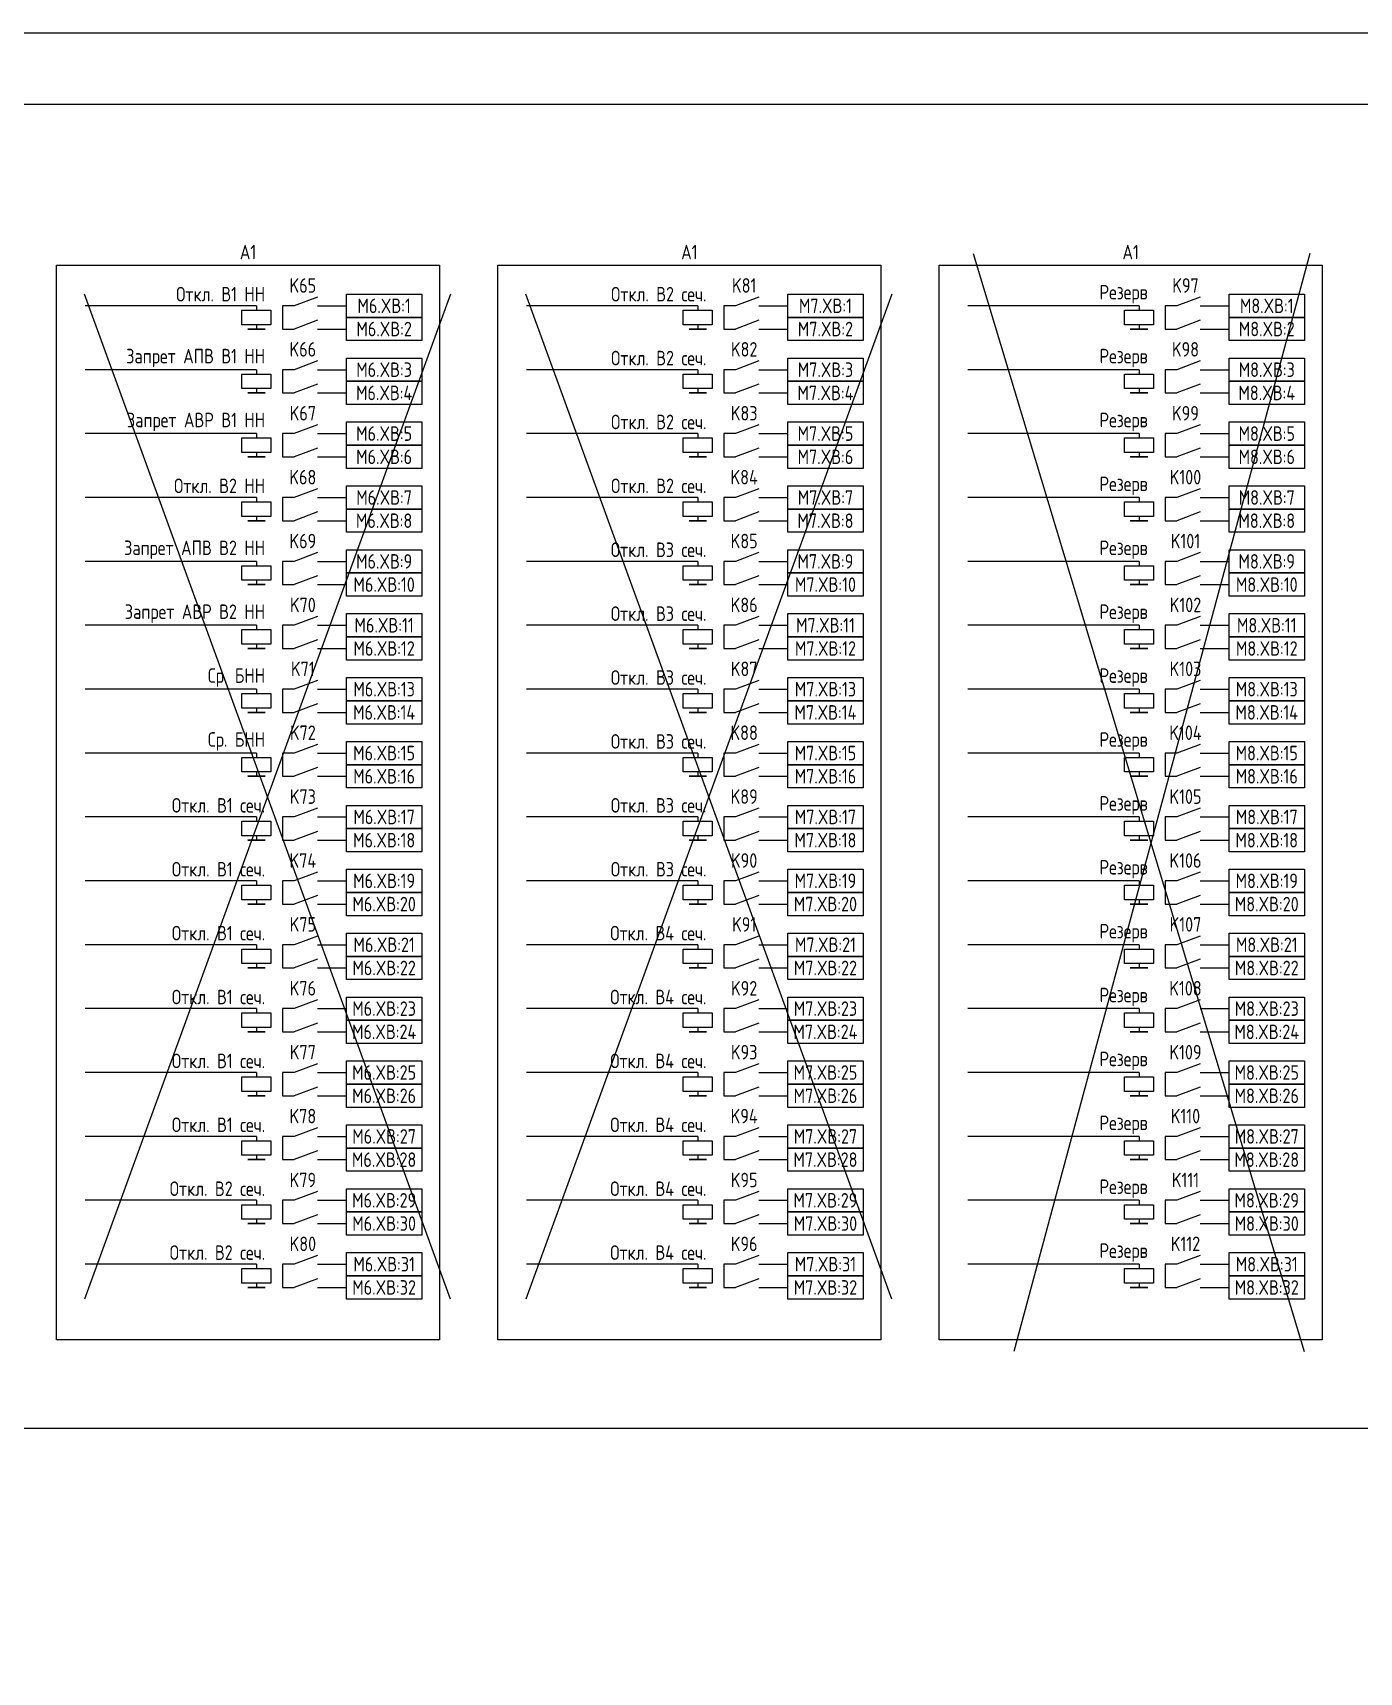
# Model space of a CAD drawing. Header units: millimetres. Extents: x -1036 to 3772, y -90 to 586.
# Drawn here: x -440.9 to -212.5, y 303.8 to 586 of the extents above; entities that cross this region are included whole.
import ezdxf

# ---------------------------------------------------------------- set-up
doc = ezdxf.new("R2010")
doc.units = ezdxf.units.MM
doc.styles.add('Gost_type_A', font='GOST_0.TTF')

msp = doc.modelspace()

# ---------------------------------------------------------------- linework, layer by layer
at = {"color": 114, "true_color": 0x139b48}
for p, q in [((-279, 548), (-222, 359)), ((-221, 548), (-272, 359))]:
    msp.add_line(p, q, dxfattribs=at)
at = {"color": 6}
for p, q in [((-369, 541), (-432, 368)), ((-369, 368), (-432, 541)), ((-293, 541), (-356, 368)), ((-293, 368), (-356, 541))]:
    msp.add_line(p, q, dxfattribs=at)
at = {"ltscale": 4.32}
for p, q in [((-391.92, 540.5), (-395.92, 539)), ((-315.92, 540.5), (-319.92, 539)), ((-239.92, 540.5), (-243.92, 539)), ((-391.92, 536.5), (-395.92, 535)), ((-315.92, 536.5), (-319.92, 535)), ((-239.92, 536.5), (-243.92, 535)), ((-391.92, 529.5), (-395.92, 528)), ((-315.92, 529.5), (-319.92, 528)), ((-239.92, 529.5), (-243.92, 528)), ((-391.92, 525.5), (-395.92, 524)), ((-315.92, 525.5), (-319.92, 524)), ((-239.92, 525.5), (-243.92, 524)), ((-391.92, 518.5), (-395.92, 517)), ((-315.92, 518.5), (-319.92, 517)), ((-239.92, 518.5), (-243.92, 517)), ((-391.92, 514.5), (-395.92, 513)), ((-315.92, 514.5), (-319.92, 513)), ((-239.92, 514.5), (-243.92, 513)), ((-391.92, 507.5), (-395.92, 506)), ((-315.92, 507.5), (-319.92, 506)), ((-239.92, 507.5), (-243.92, 506)), ((-391.92, 503.5), (-395.92, 502)), ((-315.92, 503.5), (-319.92, 502)), ((-239.92, 503.5), (-243.92, 502)), ((-391.92, 496.5), (-395.92, 495)), ((-315.92, 496.5), (-319.92, 495)), ((-239.92, 496.5), (-243.92, 495)), ((-391.92, 492.5), (-395.92, 491)), ((-315.92, 492.5), (-319.92, 491)), ((-239.92, 492.5), (-243.92, 491)), ((-391.92, 485.5), (-395.92, 484)), ((-315.92, 485.5), (-319.92, 484)), ((-239.92, 485.5), (-243.92, 484)), ((-391.92, 481.5), (-395.92, 480)), ((-315.92, 481.5), (-319.92, 480)), ((-239.92, 481.5), (-243.92, 480)), ((-391.92, 474.5), (-395.92, 473)), ((-315.92, 474.5), (-319.92, 473)), ((-239.92, 474.5), (-243.92, 473)), ((-391.92, 470.5), (-395.92, 469)), ((-315.92, 470.5), (-319.92, 469)), ((-239.92, 470.5), (-243.92, 469)), ((-391.92, 463.5), (-395.92, 462)), ((-315.92, 463.5), (-319.92, 462)), ((-239.92, 463.5), (-243.92, 462)), ((-391.92, 459.5), (-395.92, 458)), ((-315.92, 459.5), (-319.92, 458)), ((-239.92, 459.5), (-243.92, 458)), ((-391.92, 452.5), (-395.92, 451)), ((-315.92, 452.5), (-319.92, 451)), ((-239.92, 452.5), (-243.92, 451)), ((-391.92, 448.5), (-395.92, 447)), ((-315.92, 448.5), (-319.92, 447)), ((-239.92, 448.5), (-243.92, 447)), ((-391.92, 441.5), (-395.92, 440)), ((-315.92, 441.5), (-319.92, 440)), ((-239.92, 441.5), (-243.92, 440)), ((-391.92, 437.5), (-395.92, 436)), ((-315.92, 437.5), (-319.92, 436)), ((-239.92, 437.5), (-243.92, 436)), ((-391.92, 430.5), (-395.92, 429)), ((-315.92, 430.5), (-319.92, 429)), ((-239.92, 430.5), (-243.92, 429)), ((-391.92, 426.5), (-395.92, 425)), ((-315.92, 426.5), (-319.92, 425)), ((-239.92, 426.5), (-243.92, 425)), ((-391.92, 419.5), (-395.92, 418)), ((-315.92, 419.5), (-319.92, 418)), ((-239.92, 419.5), (-243.92, 418)), ((-391.92, 415.5), (-395.92, 414)), ((-315.92, 415.5), (-319.92, 414)), ((-239.92, 415.5), (-243.92, 414)), ((-391.92, 408.5), (-395.92, 407)), ((-315.92, 408.5), (-319.92, 407)), ((-239.92, 408.5), (-243.92, 407)), ((-391.92, 404.5), (-395.92, 403)), ((-315.92, 404.5), (-319.92, 403)), ((-239.92, 404.5), (-243.92, 403)), ((-391.92, 397.5), (-395.92, 396)), ((-315.92, 397.5), (-319.92, 396)), ((-239.92, 397.5), (-243.92, 396)), ((-391.92, 393.5), (-395.92, 392)), ((-315.92, 393.5), (-319.92, 392)), ((-239.92, 393.5), (-243.92, 392)), ((-391.92, 386.5), (-395.92, 385)), ((-315.92, 386.5), (-319.92, 385)), ((-239.92, 386.5), (-243.92, 385)), ((-391.92, 382.5), (-395.92, 381)), ((-315.92, 382.5), (-319.92, 381)), ((-239.92, 382.5), (-243.92, 381)), ((-391.92, 375.5), (-395.92, 374)), ((-315.92, 375.5), (-319.92, 374)), ((-239.92, 375.5), (-243.92, 374)), ((-391.92, 371.5), (-395.92, 370)), ((-315.92, 371.5), (-319.92, 370)), ((-239.92, 371.5), (-243.92, 370))]:
    msp.add_line(p, q, dxfattribs=at)
for p, q in [((-402.42, 539), (-431.92, 539)), ((-402.42, 539), (-402.42, 538.25)), ((-326.42, 539), (-355.92, 539)), ((-326.42, 539), (-326.42, 538.25)), ((-250.42, 539), (-279.92, 539)), ((-250.42, 539), (-250.42, 538.25)), ((-402.42, 535.75), (-402.42, 535)), ((-326.42, 535.75), (-326.42, 535)), ((-250.42, 535.75), (-250.42, 535)), ((-402.42, 528), (-431.92, 528)), ((-402.42, 528), (-402.42, 527.25)), ((-326.42, 528), (-355.92, 528)), ((-326.42, 528), (-326.42, 527.25)), ((-250.42, 528), (-279.92, 528)), ((-250.42, 528), (-250.42, 527.25)), ((-402.42, 524.75), (-402.42, 524)), ((-326.42, 524.75), (-326.42, 524)), ((-250.42, 524.75), (-250.42, 524)), ((-402.42, 517), (-431.92, 517)), ((-402.42, 517), (-402.42, 516.25)), ((-326.42, 517), (-355.92, 517)), ((-326.42, 517), (-326.42, 516.25)), ((-250.42, 517), (-279.92, 517)), ((-250.42, 517), (-250.42, 516.25)), ((-402.42, 513.75), (-402.42, 513)), ((-326.42, 513.75), (-326.42, 513)), ((-250.42, 513.75), (-250.42, 513)), ((-402.42, 506), (-431.92, 506)), ((-402.42, 506), (-402.42, 505.25)), ((-326.42, 506), (-355.92, 506)), ((-326.42, 506), (-326.42, 505.25)), ((-250.42, 506), (-279.92, 506)), ((-250.42, 506), (-250.42, 505.25)), ((-402.42, 502.75), (-402.42, 502)), ((-326.42, 502.75), (-326.42, 502)), ((-250.42, 502.75), (-250.42, 502)), ((-402.42, 495), (-431.92, 495)), ((-402.42, 495), (-402.42, 494.25)), ((-326.42, 495), (-355.92, 495)), ((-326.42, 495), (-326.42, 494.25)), ((-250.42, 495), (-279.92, 495)), ((-250.42, 495), (-250.42, 494.25)), ((-402.42, 491.75), (-402.42, 491)), ((-326.42, 491.75), (-326.42, 491)), ((-250.42, 491.75), (-250.42, 491)), ((-402.42, 484), (-431.92, 484)), ((-402.42, 484), (-402.42, 483.25)), ((-326.42, 484), (-355.92, 484)), ((-326.42, 484), (-326.42, 483.25)), ((-250.42, 484), (-279.92, 484)), ((-250.42, 484), (-250.42, 483.25)), ((-402.42, 480.75), (-402.42, 480)), ((-326.42, 480.75), (-326.42, 480)), ((-250.42, 480.75), (-250.42, 480)), ((-402.42, 473), (-431.92, 473)), ((-402.42, 473), (-402.42, 472.25)), ((-326.42, 473), (-355.92, 473)), ((-326.42, 473), (-326.42, 472.25)), ((-250.42, 473), (-279.92, 473)), ((-250.42, 473), (-250.42, 472.25)), ((-402.42, 469.75), (-402.42, 469)), ((-326.42, 469.75), (-326.42, 469)), ((-250.42, 469.75), (-250.42, 469)), ((-402.42, 462), (-431.92, 462)), ((-402.42, 462), (-402.42, 461.25)), ((-326.42, 462), (-355.92, 462)), ((-326.42, 462), (-326.42, 461.25)), ((-250.42, 462), (-279.92, 462)), ((-250.42, 462), (-250.42, 461.25)), ((-402.42, 458.75), (-402.42, 458)), ((-326.42, 458.75), (-326.42, 458)), ((-250.42, 458.75), (-250.42, 458)), ((-402.42, 451), (-431.92, 451)), ((-402.42, 451), (-402.42, 450.25)), ((-326.42, 451), (-355.92, 451)), ((-326.42, 451), (-326.42, 450.25)), ((-250.42, 451), (-279.92, 451)), ((-250.42, 451), (-250.42, 450.25)), ((-402.42, 447.75), (-402.42, 447)), ((-326.42, 447.75), (-326.42, 447)), ((-250.42, 447.75), (-250.42, 447)), ((-402.42, 440), (-431.92, 440)), ((-402.42, 440), (-402.42, 439.25)), ((-326.42, 440), (-355.92, 440)), ((-326.42, 440), (-326.42, 439.25)), ((-250.42, 440), (-279.92, 440)), ((-250.42, 440), (-250.42, 439.25)), ((-402.42, 436.75), (-402.42, 436)), ((-326.42, 436.75), (-326.42, 436)), ((-250.42, 436.75), (-250.42, 436)), ((-402.42, 429), (-431.92, 429)), ((-402.42, 429), (-402.42, 428.25)), ((-326.42, 429), (-355.92, 429)), ((-326.42, 429), (-326.42, 428.25)), ((-250.42, 429), (-279.92, 429)), ((-250.42, 429), (-250.42, 428.25)), ((-402.42, 425.75), (-402.42, 425)), ((-326.42, 425.75), (-326.42, 425)), ((-250.42, 425.75), (-250.42, 425)), ((-402.42, 418), (-431.92, 418)), ((-402.42, 418), (-402.42, 417.25)), ((-326.42, 418), (-355.92, 418)), ((-326.42, 418), (-326.42, 417.25)), ((-250.42, 418), (-279.92, 418)), ((-250.42, 418), (-250.42, 417.25)), ((-402.42, 414.75), (-402.42, 414)), ((-326.42, 414.75), (-326.42, 414)), ((-250.42, 414.75), (-250.42, 414)), ((-402.42, 407), (-431.92, 407)), ((-402.42, 407), (-402.42, 406.25)), ((-326.42, 407), (-355.92, 407)), ((-326.42, 407), (-326.42, 406.25)), ((-250.42, 407), (-279.92, 407)), ((-250.42, 407), (-250.42, 406.25)), ((-402.42, 403.75), (-402.42, 403)), ((-326.42, 403.75), (-326.42, 403)), ((-250.42, 403.75), (-250.42, 403)), ((-402.42, 396), (-431.92, 396)), ((-402.42, 396), (-402.42, 395.25)), ((-326.42, 396), (-355.92, 396)), ((-326.42, 396), (-326.42, 395.25)), ((-250.42, 396), (-279.92, 396)), ((-250.42, 396), (-250.42, 395.25)), ((-402.42, 392.75), (-402.42, 392)), ((-326.42, 392.75), (-326.42, 392)), ((-250.42, 392.75), (-250.42, 392)), ((-402.42, 385), (-431.92, 385)), ((-402.42, 385), (-402.42, 384.25)), ((-326.42, 385), (-355.92, 385)), ((-326.42, 385), (-326.42, 384.25)), ((-250.42, 385), (-279.92, 385)), ((-250.42, 385), (-250.42, 384.25)), ((-402.42, 381.75), (-402.42, 381)), ((-326.42, 381.75), (-326.42, 381)), ((-250.42, 381.75), (-250.42, 381)), ((-402.42, 374), (-431.92, 374)), ((-402.42, 374), (-402.42, 373.25)), ((-326.42, 374), (-355.92, 374)), ((-326.42, 374), (-326.42, 373.25)), ((-250.42, 374), (-279.92, 374)), ((-250.42, 374), (-250.42, 373.25)), ((-402.42, 370.75), (-402.42, 370)), ((-326.42, 370.75), (-326.42, 370)), ((-250.42, 370.75), (-250.42, 370))]:
    msp.add_line(p, q)
at = {"ltscale": 1.08}
for p, q in [((-395.92, 539), (-397.92, 539)), ((-397.92, 539), (-397.92, 535)), ((-391.92, 539), (-386.92, 539)), ((-319.92, 539), (-321.92, 539)), ((-321.92, 539), (-321.92, 535)), ((-315.92, 539), (-310.92, 539)), ((-243.92, 539), (-245.92, 539)), ((-245.92, 539), (-245.92, 535)), ((-239.92, 539), (-234.92, 539)), ((-397.92, 535), (-395.92, 535)), ((-391.92, 535), (-386.92, 535)), ((-321.92, 535), (-319.92, 535)), ((-315.92, 535), (-310.92, 535)), ((-245.92, 535), (-243.92, 535)), ((-239.92, 535), (-234.92, 535)), ((-395.92, 528), (-397.92, 528)), ((-397.92, 528), (-397.92, 524)), ((-391.92, 528), (-386.92, 528)), ((-319.92, 528), (-321.92, 528)), ((-321.92, 528), (-321.92, 524)), ((-315.92, 528), (-310.92, 528)), ((-243.92, 528), (-245.92, 528)), ((-245.92, 528), (-245.92, 524)), ((-239.92, 528), (-234.92, 528)), ((-397.92, 524), (-395.92, 524)), ((-391.92, 524), (-386.92, 524)), ((-321.92, 524), (-319.92, 524)), ((-315.92, 524), (-310.92, 524)), ((-245.92, 524), (-243.92, 524)), ((-239.92, 524), (-234.92, 524)), ((-395.92, 517), (-397.92, 517)), ((-397.92, 517), (-397.92, 513)), ((-391.92, 517), (-386.92, 517)), ((-319.92, 517), (-321.92, 517)), ((-321.92, 517), (-321.92, 513)), ((-315.92, 517), (-310.92, 517)), ((-243.92, 517), (-245.92, 517)), ((-245.92, 517), (-245.92, 513)), ((-239.92, 517), (-234.92, 517)), ((-397.92, 513), (-395.92, 513)), ((-391.92, 513), (-386.92, 513)), ((-321.92, 513), (-319.92, 513)), ((-315.92, 513), (-310.92, 513)), ((-245.92, 513), (-243.92, 513)), ((-239.92, 513), (-234.92, 513)), ((-395.92, 506), (-397.92, 506)), ((-397.92, 506), (-397.92, 502)), ((-391.92, 506), (-386.92, 506)), ((-319.92, 506), (-321.92, 506)), ((-321.92, 506), (-321.92, 502)), ((-315.92, 506), (-310.92, 506)), ((-243.92, 506), (-245.92, 506)), ((-245.92, 506), (-245.92, 502)), ((-239.92, 506), (-234.92, 506)), ((-397.92, 502), (-395.92, 502)), ((-391.92, 502), (-386.92, 502)), ((-321.92, 502), (-319.92, 502)), ((-315.92, 502), (-310.92, 502)), ((-245.92, 502), (-243.92, 502)), ((-239.92, 502), (-234.92, 502)), ((-395.92, 495), (-397.92, 495)), ((-397.92, 495), (-397.92, 491)), ((-391.92, 495), (-386.92, 495)), ((-319.92, 495), (-321.92, 495)), ((-321.92, 495), (-321.92, 491)), ((-315.92, 495), (-310.92, 495)), ((-243.92, 495), (-245.92, 495)), ((-245.92, 495), (-245.92, 491)), ((-239.92, 495), (-234.92, 495)), ((-397.92, 491), (-395.92, 491)), ((-391.92, 491), (-386.92, 491)), ((-321.92, 491), (-319.92, 491)), ((-315.92, 491), (-310.92, 491)), ((-245.92, 491), (-243.92, 491)), ((-239.92, 491), (-234.92, 491)), ((-395.92, 484), (-397.92, 484)), ((-397.92, 484), (-397.92, 480)), ((-391.92, 484), (-386.92, 484)), ((-319.92, 484), (-321.92, 484)), ((-321.92, 484), (-321.92, 480)), ((-315.92, 484), (-310.92, 484)), ((-243.92, 484), (-245.92, 484)), ((-245.92, 484), (-245.92, 480)), ((-239.92, 484), (-234.92, 484)), ((-397.92, 480), (-395.92, 480)), ((-391.92, 480), (-386.92, 480)), ((-321.92, 480), (-319.92, 480)), ((-315.92, 480), (-310.92, 480)), ((-245.92, 480), (-243.92, 480)), ((-239.92, 480), (-234.92, 480)), ((-395.92, 473), (-397.92, 473)), ((-397.92, 473), (-397.92, 469)), ((-391.92, 473), (-386.92, 473)), ((-319.92, 473), (-321.92, 473)), ((-321.92, 473), (-321.92, 469)), ((-315.92, 473), (-310.92, 473)), ((-243.92, 473), (-245.92, 473)), ((-245.92, 473), (-245.92, 469)), ((-239.92, 473), (-234.92, 473)), ((-397.92, 469), (-395.92, 469)), ((-391.92, 469), (-386.92, 469)), ((-321.92, 469), (-319.92, 469)), ((-315.92, 469), (-310.92, 469)), ((-245.92, 469), (-243.92, 469)), ((-239.92, 469), (-234.92, 469)), ((-395.92, 462), (-397.92, 462)), ((-397.92, 462), (-397.92, 458)), ((-391.92, 462), (-386.92, 462)), ((-319.92, 462), (-321.92, 462)), ((-321.92, 462), (-321.92, 458)), ((-315.92, 462), (-310.92, 462)), ((-243.92, 462), (-245.92, 462)), ((-245.92, 462), (-245.92, 458)), ((-239.92, 462), (-234.92, 462)), ((-397.92, 458), (-395.92, 458)), ((-391.92, 458), (-386.92, 458)), ((-321.92, 458), (-319.92, 458)), ((-315.92, 458), (-310.92, 458)), ((-245.92, 458), (-243.92, 458)), ((-239.92, 458), (-234.92, 458)), ((-395.92, 451), (-397.92, 451)), ((-397.92, 451), (-397.92, 447)), ((-391.92, 451), (-386.92, 451)), ((-319.92, 451), (-321.92, 451)), ((-321.92, 451), (-321.92, 447)), ((-315.92, 451), (-310.92, 451)), ((-243.92, 451), (-245.92, 451)), ((-245.92, 451), (-245.92, 447)), ((-239.92, 451), (-234.92, 451)), ((-397.92, 447), (-395.92, 447)), ((-391.92, 447), (-386.92, 447)), ((-321.92, 447), (-319.92, 447)), ((-315.92, 447), (-310.92, 447)), ((-245.92, 447), (-243.92, 447)), ((-239.92, 447), (-234.92, 447)), ((-395.92, 440), (-397.92, 440)), ((-397.92, 440), (-397.92, 436)), ((-391.92, 440), (-386.92, 440)), ((-319.92, 440), (-321.92, 440)), ((-321.92, 440), (-321.92, 436)), ((-315.92, 440), (-310.92, 440)), ((-243.92, 440), (-245.92, 440)), ((-245.92, 440), (-245.92, 436)), ((-239.92, 440), (-234.92, 440)), ((-397.92, 436), (-395.92, 436)), ((-391.92, 436), (-386.92, 436)), ((-321.92, 436), (-319.92, 436)), ((-315.92, 436), (-310.92, 436)), ((-245.92, 436), (-243.92, 436)), ((-239.92, 436), (-234.92, 436)), ((-395.92, 429), (-397.92, 429)), ((-397.92, 429), (-397.92, 425)), ((-391.92, 429), (-386.92, 429)), ((-319.92, 429), (-321.92, 429)), ((-321.92, 429), (-321.92, 425)), ((-315.92, 429), (-310.92, 429)), ((-243.92, 429), (-245.92, 429)), ((-245.92, 429), (-245.92, 425)), ((-239.92, 429), (-234.92, 429)), ((-397.92, 425), (-395.92, 425)), ((-391.92, 425), (-386.92, 425)), ((-321.92, 425), (-319.92, 425)), ((-315.92, 425), (-310.92, 425)), ((-245.92, 425), (-243.92, 425)), ((-239.92, 425), (-234.92, 425)), ((-395.92, 418), (-397.92, 418)), ((-397.92, 418), (-397.92, 414)), ((-391.92, 418), (-386.92, 418)), ((-319.92, 418), (-321.92, 418)), ((-321.92, 418), (-321.92, 414)), ((-315.92, 418), (-310.92, 418)), ((-243.92, 418), (-245.92, 418)), ((-245.92, 418), (-245.92, 414)), ((-239.92, 418), (-234.92, 418)), ((-397.92, 414), (-395.92, 414)), ((-391.92, 414), (-386.92, 414)), ((-321.92, 414), (-319.92, 414)), ((-315.92, 414), (-310.92, 414)), ((-245.92, 414), (-243.92, 414)), ((-239.92, 414), (-234.92, 414)), ((-395.92, 407), (-397.92, 407)), ((-397.92, 407), (-397.92, 403)), ((-391.92, 407), (-386.92, 407)), ((-319.92, 407), (-321.92, 407)), ((-321.92, 407), (-321.92, 403)), ((-315.92, 407), (-310.92, 407)), ((-243.92, 407), (-245.92, 407)), ((-245.92, 407), (-245.92, 403)), ((-239.92, 407), (-234.92, 407)), ((-397.92, 403), (-395.92, 403)), ((-391.92, 403), (-386.92, 403)), ((-321.92, 403), (-319.92, 403)), ((-315.92, 403), (-310.92, 403)), ((-245.92, 403), (-243.92, 403)), ((-239.92, 403), (-234.92, 403)), ((-395.92, 396), (-397.92, 396)), ((-397.92, 396), (-397.92, 392)), ((-391.92, 396), (-386.92, 396)), ((-319.92, 396), (-321.92, 396)), ((-321.92, 396), (-321.92, 392)), ((-315.92, 396), (-310.92, 396)), ((-243.92, 396), (-245.92, 396)), ((-245.92, 396), (-245.92, 392)), ((-239.92, 396), (-234.92, 396)), ((-397.92, 392), (-395.92, 392)), ((-391.92, 392), (-386.92, 392)), ((-321.92, 392), (-319.92, 392)), ((-315.92, 392), (-310.92, 392)), ((-245.92, 392), (-243.92, 392)), ((-239.92, 392), (-234.92, 392)), ((-395.92, 385), (-397.92, 385)), ((-397.92, 385), (-397.92, 381)), ((-391.92, 385), (-386.92, 385)), ((-319.92, 385), (-321.92, 385)), ((-321.92, 385), (-321.92, 381)), ((-315.92, 385), (-310.92, 385)), ((-243.92, 385), (-245.92, 385)), ((-245.92, 385), (-245.92, 381)), ((-239.92, 385), (-234.92, 385)), ((-397.92, 381), (-395.92, 381)), ((-391.92, 381), (-386.92, 381)), ((-321.92, 381), (-319.92, 381)), ((-315.92, 381), (-310.92, 381)), ((-245.92, 381), (-243.92, 381)), ((-239.92, 381), (-234.92, 381)), ((-395.92, 374), (-397.92, 374)), ((-397.92, 374), (-397.92, 370)), ((-391.92, 374), (-386.92, 374)), ((-319.92, 374), (-321.92, 374)), ((-321.92, 374), (-321.92, 370)), ((-315.92, 374), (-310.92, 374)), ((-243.92, 374), (-245.92, 374)), ((-245.92, 374), (-245.92, 370)), ((-239.92, 374), (-234.92, 374)), ((-397.92, 370), (-395.92, 370)), ((-391.92, 370), (-386.92, 370)), ((-321.92, 370), (-319.92, 370)), ((-315.92, 370), (-310.92, 370)), ((-245.92, 370), (-243.92, 370)), ((-239.92, 370), (-234.92, 370))]:
    msp.add_line(p, q, dxfattribs=at)
for points in [[(-1036, 586), (3772, 586), (3772, -90), (-1036, -90)], [(-841.22, 573.71), (289.84, 573.71), (289.84, 345.73), (-841.22, 345.73)], [(-436.86, 546), (-370.86, 546), (-370.86, 361), (-436.86, 361)], [(-360.86, 546), (-294.86, 546), (-294.86, 361), (-360.86, 361)], [(-284.86, 546), (-218.86, 546), (-218.86, 361), (-284.86, 361)], [(-386.92, 541), (-373.92, 541), (-373.92, 537), (-386.92, 537)], [(-310.92, 541), (-297.92, 541), (-297.92, 537), (-310.92, 537)], [(-234.92, 541), (-221.92, 541), (-221.92, 537), (-234.92, 537)], [(-399.92, 538.25), (-399.92, 535.75), (-404.92, 535.75), (-404.92, 538.25)], [(-386.92, 537), (-373.92, 537), (-373.92, 533), (-386.92, 533)], [(-323.92, 538.25), (-323.92, 535.75), (-328.92, 535.75), (-328.92, 538.25)], [(-310.92, 537), (-297.92, 537), (-297.92, 533), (-310.92, 533)], [(-247.92, 538.25), (-247.92, 535.75), (-252.92, 535.75), (-252.92, 538.25)], [(-234.92, 537), (-221.92, 537), (-221.92, 533), (-234.92, 533)], [(-400.92, 535), (-403.92, 535)], [(-324.92, 535), (-327.92, 535)], [(-248.92, 535), (-251.92, 535)], [(-386.92, 530), (-373.92, 530), (-373.92, 526), (-386.92, 526)], [(-310.92, 530), (-297.92, 530), (-297.92, 526), (-310.92, 526)], [(-234.92, 530), (-221.92, 530), (-221.92, 526), (-234.92, 526)], [(-399.92, 527.25), (-399.92, 524.75), (-404.92, 524.75), (-404.92, 527.25)], [(-386.92, 526), (-373.92, 526), (-373.92, 522), (-386.92, 522)], [(-323.92, 527.25), (-323.92, 524.75), (-328.92, 524.75), (-328.92, 527.25)], [(-310.92, 526), (-297.92, 526), (-297.92, 522), (-310.92, 522)], [(-247.92, 527.25), (-247.92, 524.75), (-252.92, 524.75), (-252.92, 527.25)], [(-234.92, 526), (-221.92, 526), (-221.92, 522), (-234.92, 522)], [(-400.92, 524), (-403.92, 524)], [(-324.92, 524), (-327.92, 524)], [(-248.92, 524), (-251.92, 524)], [(-386.92, 519), (-373.92, 519), (-373.92, 515), (-386.92, 515)], [(-310.92, 519), (-297.92, 519), (-297.92, 515), (-310.92, 515)], [(-234.92, 519), (-221.92, 519), (-221.92, 515), (-234.92, 515)], [(-399.92, 516.25), (-399.92, 513.75), (-404.92, 513.75), (-404.92, 516.25)], [(-386.92, 515), (-373.92, 515), (-373.92, 511), (-386.92, 511)], [(-323.92, 516.25), (-323.92, 513.75), (-328.92, 513.75), (-328.92, 516.25)], [(-310.92, 515), (-297.92, 515), (-297.92, 511), (-310.92, 511)], [(-247.92, 516.25), (-247.92, 513.75), (-252.92, 513.75), (-252.92, 516.25)], [(-234.92, 515), (-221.92, 515), (-221.92, 511), (-234.92, 511)], [(-400.92, 513), (-403.92, 513)], [(-324.92, 513), (-327.92, 513)], [(-248.92, 513), (-251.92, 513)], [(-399.92, 505.25), (-399.92, 502.75), (-404.92, 502.75), (-404.92, 505.25)], [(-386.92, 508), (-373.92, 508), (-373.92, 504), (-386.92, 504)], [(-323.92, 505.25), (-323.92, 502.75), (-328.92, 502.75), (-328.92, 505.25)], [(-310.92, 508), (-297.92, 508), (-297.92, 504), (-310.92, 504)], [(-247.92, 505.25), (-247.92, 502.75), (-252.92, 502.75), (-252.92, 505.25)], [(-234.92, 508), (-221.92, 508), (-221.92, 504), (-234.92, 504)], [(-386.92, 504), (-373.92, 504), (-373.92, 500), (-386.92, 500)], [(-310.92, 504), (-297.92, 504), (-297.92, 500), (-310.92, 500)], [(-234.92, 504), (-221.92, 504), (-221.92, 500), (-234.92, 500)], [(-400.92, 502), (-403.92, 502)], [(-324.92, 502), (-327.92, 502)], [(-248.92, 502), (-251.92, 502)], [(-386.92, 497), (-373.92, 497), (-373.92, 493), (-386.92, 493)], [(-310.92, 497), (-297.92, 497), (-297.92, 493), (-310.92, 493)], [(-234.92, 497), (-221.92, 497), (-221.92, 493), (-234.92, 493)], [(-399.92, 494.25), (-399.92, 491.75), (-404.92, 491.75), (-404.92, 494.25)], [(-323.92, 494.25), (-323.92, 491.75), (-328.92, 491.75), (-328.92, 494.25)], [(-247.92, 494.25), (-247.92, 491.75), (-252.92, 491.75), (-252.92, 494.25)], [(-386.92, 493), (-373.92, 493), (-373.92, 489), (-386.92, 489)], [(-310.92, 493), (-297.92, 493), (-297.92, 489), (-310.92, 489)], [(-234.92, 493), (-221.92, 493), (-221.92, 489), (-234.92, 489)], [(-400.92, 491), (-403.92, 491)], [(-324.92, 491), (-327.92, 491)], [(-248.92, 491), (-251.92, 491)], [(-386.92, 486), (-373.92, 486), (-373.92, 482), (-386.92, 482)], [(-310.92, 486), (-297.92, 486), (-297.92, 482), (-310.92, 482)], [(-234.92, 486), (-221.92, 486), (-221.92, 482), (-234.92, 482)], [(-399.92, 483.25), (-399.92, 480.75), (-404.92, 480.75), (-404.92, 483.25)], [(-323.92, 483.25), (-323.92, 480.75), (-328.92, 480.75), (-328.92, 483.25)], [(-247.92, 483.25), (-247.92, 480.75), (-252.92, 480.75), (-252.92, 483.25)], [(-400.92, 480), (-403.92, 480)], [(-386.92, 482), (-373.92, 482), (-373.92, 478), (-386.92, 478)], [(-324.92, 480), (-327.92, 480)], [(-310.92, 482), (-297.92, 482), (-297.92, 478), (-310.92, 478)], [(-248.92, 480), (-251.92, 480)], [(-234.92, 482), (-221.92, 482), (-221.92, 478), (-234.92, 478)], [(-386.92, 475), (-373.92, 475), (-373.92, 471), (-386.92, 471)], [(-310.92, 475), (-297.92, 475), (-297.92, 471), (-310.92, 471)], [(-234.92, 475), (-221.92, 475), (-221.92, 471), (-234.92, 471)], [(-399.92, 472.25), (-399.92, 469.75), (-404.92, 469.75), (-404.92, 472.25)], [(-323.92, 472.25), (-323.92, 469.75), (-328.92, 469.75), (-328.92, 472.25)], [(-247.92, 472.25), (-247.92, 469.75), (-252.92, 469.75), (-252.92, 472.25)], [(-400.92, 469), (-403.92, 469)], [(-386.92, 471), (-373.92, 471), (-373.92, 467), (-386.92, 467)], [(-324.92, 469), (-327.92, 469)], [(-310.92, 471), (-297.92, 471), (-297.92, 467), (-310.92, 467)], [(-248.92, 469), (-251.92, 469)], [(-234.92, 471), (-221.92, 471), (-221.92, 467), (-234.92, 467)], [(-386.92, 464), (-373.92, 464), (-373.92, 460), (-386.92, 460)], [(-310.92, 464), (-297.92, 464), (-297.92, 460), (-310.92, 460)], [(-234.92, 464), (-221.92, 464), (-221.92, 460), (-234.92, 460)], [(-399.92, 461.25), (-399.92, 458.75), (-404.92, 458.75), (-404.92, 461.25)], [(-323.92, 461.25), (-323.92, 458.75), (-328.92, 458.75), (-328.92, 461.25)], [(-247.92, 461.25), (-247.92, 458.75), (-252.92, 458.75), (-252.92, 461.25)], [(-400.92, 458), (-403.92, 458)], [(-386.92, 460), (-373.92, 460), (-373.92, 456), (-386.92, 456)], [(-324.92, 458), (-327.92, 458)], [(-310.92, 460), (-297.92, 460), (-297.92, 456), (-310.92, 456)], [(-248.92, 458), (-251.92, 458)], [(-234.92, 460), (-221.92, 460), (-221.92, 456), (-234.92, 456)], [(-386.92, 453), (-373.92, 453), (-373.92, 449), (-386.92, 449)], [(-310.92, 453), (-297.92, 453), (-297.92, 449), (-310.92, 449)], [(-234.92, 453), (-221.92, 453), (-221.92, 449), (-234.92, 449)], [(-399.92, 450.25), (-399.92, 447.75), (-404.92, 447.75), (-404.92, 450.25)], [(-386.92, 449), (-373.92, 449), (-373.92, 445), (-386.92, 445)], [(-323.92, 450.25), (-323.92, 447.75), (-328.92, 447.75), (-328.92, 450.25)], [(-310.92, 449), (-297.92, 449), (-297.92, 445), (-310.92, 445)], [(-247.92, 450.25), (-247.92, 447.75), (-252.92, 447.75), (-252.92, 450.25)], [(-234.92, 449), (-221.92, 449), (-221.92, 445), (-234.92, 445)], [(-400.92, 447), (-403.92, 447)], [(-324.92, 447), (-327.92, 447)], [(-248.92, 447), (-251.92, 447)], [(-386.92, 442), (-373.92, 442), (-373.92, 438), (-386.92, 438)], [(-310.92, 442), (-297.92, 442), (-297.92, 438), (-310.92, 438)], [(-234.92, 442), (-221.92, 442), (-221.92, 438), (-234.92, 438)], [(-399.92, 439.25), (-399.92, 436.75), (-404.92, 436.75), (-404.92, 439.25)], [(-386.92, 438), (-373.92, 438), (-373.92, 434), (-386.92, 434)], [(-323.92, 439.25), (-323.92, 436.75), (-328.92, 436.75), (-328.92, 439.25)], [(-310.92, 438), (-297.92, 438), (-297.92, 434), (-310.92, 434)], [(-247.92, 439.25), (-247.92, 436.75), (-252.92, 436.75), (-252.92, 439.25)], [(-234.92, 438), (-221.92, 438), (-221.92, 434), (-234.92, 434)], [(-400.92, 436), (-403.92, 436)], [(-324.92, 436), (-327.92, 436)], [(-248.92, 436), (-251.92, 436)], [(-386.92, 431), (-373.92, 431), (-373.92, 427), (-386.92, 427)], [(-310.92, 431), (-297.92, 431), (-297.92, 427), (-310.92, 427)], [(-234.92, 431), (-221.92, 431), (-221.92, 427), (-234.92, 427)], [(-399.92, 428.25), (-399.92, 425.75), (-404.92, 425.75), (-404.92, 428.25)], [(-386.92, 427), (-373.92, 427), (-373.92, 423), (-386.92, 423)], [(-323.92, 428.25), (-323.92, 425.75), (-328.92, 425.75), (-328.92, 428.25)], [(-310.92, 427), (-297.92, 427), (-297.92, 423), (-310.92, 423)], [(-247.92, 428.25), (-247.92, 425.75), (-252.92, 425.75), (-252.92, 428.25)], [(-234.92, 427), (-221.92, 427), (-221.92, 423), (-234.92, 423)], [(-400.92, 425), (-403.92, 425)], [(-324.92, 425), (-327.92, 425)], [(-248.92, 425), (-251.92, 425)], [(-386.92, 420), (-373.92, 420), (-373.92, 416), (-386.92, 416)], [(-310.92, 420), (-297.92, 420), (-297.92, 416), (-310.92, 416)], [(-234.92, 420), (-221.92, 420), (-221.92, 416), (-234.92, 416)], [(-399.92, 417.25), (-399.92, 414.75), (-404.92, 414.75), (-404.92, 417.25)], [(-386.92, 416), (-373.92, 416), (-373.92, 412), (-386.92, 412)], [(-323.92, 417.25), (-323.92, 414.75), (-328.92, 414.75), (-328.92, 417.25)], [(-310.92, 416), (-297.92, 416), (-297.92, 412), (-310.92, 412)], [(-247.92, 417.25), (-247.92, 414.75), (-252.92, 414.75), (-252.92, 417.25)], [(-234.92, 416), (-221.92, 416), (-221.92, 412), (-234.92, 412)], [(-400.92, 414), (-403.92, 414)], [(-324.92, 414), (-327.92, 414)], [(-248.92, 414), (-251.92, 414)], [(-386.92, 409), (-373.92, 409), (-373.92, 405), (-386.92, 405)], [(-310.92, 409), (-297.92, 409), (-297.92, 405), (-310.92, 405)], [(-234.92, 409), (-221.92, 409), (-221.92, 405), (-234.92, 405)], [(-399.92, 406.25), (-399.92, 403.75), (-404.92, 403.75), (-404.92, 406.25)], [(-386.92, 405), (-373.92, 405), (-373.92, 401), (-386.92, 401)], [(-323.92, 406.25), (-323.92, 403.75), (-328.92, 403.75), (-328.92, 406.25)], [(-310.92, 405), (-297.92, 405), (-297.92, 401), (-310.92, 401)], [(-247.92, 406.25), (-247.92, 403.75), (-252.92, 403.75), (-252.92, 406.25)], [(-234.92, 405), (-221.92, 405), (-221.92, 401), (-234.92, 401)], [(-400.92, 403), (-403.92, 403)], [(-324.92, 403), (-327.92, 403)], [(-248.92, 403), (-251.92, 403)], [(-386.92, 398), (-373.92, 398), (-373.92, 394), (-386.92, 394)], [(-310.92, 398), (-297.92, 398), (-297.92, 394), (-310.92, 394)], [(-234.92, 398), (-221.92, 398), (-221.92, 394), (-234.92, 394)], [(-399.92, 395.25), (-399.92, 392.75), (-404.92, 392.75), (-404.92, 395.25)], [(-323.92, 395.25), (-323.92, 392.75), (-328.92, 392.75), (-328.92, 395.25)], [(-247.92, 395.25), (-247.92, 392.75), (-252.92, 392.75), (-252.92, 395.25)], [(-386.92, 394), (-373.92, 394), (-373.92, 390), (-386.92, 390)], [(-310.92, 394), (-297.92, 394), (-297.92, 390), (-310.92, 390)], [(-234.92, 394), (-221.92, 394), (-221.92, 390), (-234.92, 390)], [(-400.92, 392), (-403.92, 392)], [(-324.92, 392), (-327.92, 392)], [(-248.92, 392), (-251.92, 392)], [(-386.92, 387), (-373.92, 387), (-373.92, 383), (-386.92, 383)], [(-310.92, 387), (-297.92, 387), (-297.92, 383), (-310.92, 383)], [(-234.92, 387), (-221.92, 387), (-221.92, 383), (-234.92, 383)], [(-399.92, 384.25), (-399.92, 381.75), (-404.92, 381.75), (-404.92, 384.25)], [(-323.92, 384.25), (-323.92, 381.75), (-328.92, 381.75), (-328.92, 384.25)], [(-247.92, 384.25), (-247.92, 381.75), (-252.92, 381.75), (-252.92, 384.25)], [(-386.92, 383), (-373.92, 383), (-373.92, 379), (-386.92, 379)], [(-310.92, 383), (-297.92, 383), (-297.92, 379), (-310.92, 379)], [(-234.92, 383), (-221.92, 383), (-221.92, 379), (-234.92, 379)], [(-400.92, 381), (-403.92, 381)], [(-324.92, 381), (-327.92, 381)], [(-248.92, 381), (-251.92, 381)], [(-386.92, 376), (-373.92, 376), (-373.92, 372), (-386.92, 372)], [(-310.92, 376), (-297.92, 376), (-297.92, 372), (-310.92, 372)], [(-234.92, 376), (-221.92, 376), (-221.92, 372), (-234.92, 372)], [(-399.92, 373.25), (-399.92, 370.75), (-404.92, 370.75), (-404.92, 373.25)], [(-323.92, 373.25), (-323.92, 370.75), (-328.92, 370.75), (-328.92, 373.25)], [(-247.92, 373.25), (-247.92, 370.75), (-252.92, 370.75), (-252.92, 373.25)], [(-400.92, 370), (-403.92, 370)], [(-386.92, 372), (-373.92, 372), (-373.92, 368), (-386.92, 368)], [(-324.92, 370), (-327.92, 370)], [(-310.92, 372), (-297.92, 372), (-297.92, 368), (-310.92, 368)], [(-248.92, 370), (-251.92, 370)], [(-234.92, 372), (-221.92, 372), (-221.92, 368), (-234.92, 368)]]:
    msp.add_lwpolyline(points, close=True)

# ---------------------------------------------------------------- texts
at = {"char_height": 2.5, "width": 66, "attachment_point": 8, "line_spacing_factor": 0.9, "style": 'Gost_type_A'}
for insert in [(-403.86, 547), (-327.86, 547), (-251.86, 547)]:
    msp.add_mtext('A1', dxfattribs=dict(at, insert=insert))
at = {"char_height": 2.5, "style": 'Gost_type_A'}
for s, insert, width, attachment_point in [('Откл. В1 НН', (-400.92, 541), 31.0015, 6), ('K65', (-394.42, 542.5), 5, 5), ('Откл. В2 сеч.', (-324.92, 541), 31.0015, 6), ('K81', (-318.42, 542.5), 5, 5), ('Резерв', (-248.92, 541), 31.0015, 6), ('K97', (-242.42, 542.5), 6.6002, 5), ('M6.XВ:1', (-380.42, 539), 13, 5), ('M7.XВ:1', (-304.42, 539), 13, 5), ('M8.XВ:1', (-228.42, 539), 13, 5), ('M8.XВ:2', (-228.42, 535), 13, 5), ('M6.XВ:2', (-380.42, 535), 13, 5), ('M7.XВ:2', (-304.42, 535), 13, 5), ('Запрет АПВ В1 НН', (-400.92, 530), 31.0015, 6), ('K66', (-394.42, 531.5), 5, 5), ('Откл. В2 сеч.', (-324.92, 530), 31.0015, 6), ('K82', (-318.42, 531.5), 5, 5), ('Резерв', (-248.92, 530), 31.0015, 6), ('K98', (-242.42, 531.5), 5, 5), ('M6.XВ:3', (-380.42, 528), 13, 5), ('M7.XВ:3', (-304.42, 528), 13, 5), ('M8.XВ:3', (-228.42, 528), 13, 5), ('M6.XВ:4', (-380.42, 524), 13, 5), ('M7.XВ:4', (-304.42, 524), 13, 5), ('M8.XВ:4', (-228.42, 524), 13, 5), ('Запрет АВР В1 НН', (-400.92, 519), 31.0015, 6), ('K67', (-394.42, 520.5), 5, 5), ('Откл. В2 сеч.', (-324.92, 519), 31.0015, 6), ('K83', (-318.42, 520.5), 5, 5), ('Резерв', (-248.92, 519), 31.0015, 6), ('K99', (-242.42, 520.5), 5, 5), ('M6.XВ:5', (-380.42, 517), 13, 5), ('M7.XВ:5', (-304.42, 517), 13, 5), ('M8.XВ:5', (-228.42, 517), 13, 5), ('M6.XВ:6', (-380.42, 513), 13, 5), ('M7.XВ:6', (-304.42, 513), 13, 5), ('M8.XВ:6', (-228.42, 513), 13, 5), ('Откл. В2 НН', (-400.92, 508), 31.0015, 6), ('K68', (-394.42, 509.5), 5, 5), ('Откл. В2 сеч.', (-324.92, 508), 31.0015, 6), ('K84', (-318.42, 509.5), 5, 5), ('Резерв', (-248.92, 508), 31.0015, 6), ('K100', (-242.42, 509.5), 5, 5), ('M6.XВ:7', (-380.42, 506), 13, 5), ('M7.XВ:7', (-304.42, 506), 13, 5), ('M8.XВ:7', (-228.42, 506), 13, 5), ('M6.XВ:8', (-380.42, 502), 13, 5), ('M7.XВ:8', (-304.42, 502), 13, 5), ('M8.XВ:8', (-228.42, 502), 13, 5), ('K69', (-394.42, 498.5), 5, 5), ('K85', (-318.42, 498.5), 5, 5), ('K101', (-242.42, 498.5), 5, 5), ('Запрет АПВ В2 НН', (-400.92, 497), 31.0015, 6), ('Откл. В3 сеч.', (-324.92, 497), 31.0015, 6), ('Резерв', (-248.92, 497), 31.0015, 6), ('M6.XВ:9', (-380.42, 495), 13, 5), ('M7.XВ:9', (-304.42, 495), 13, 5), ('M8.XВ:9', (-228.42, 495), 13, 5), ('M6.XВ:10', (-380.42, 491), 13, 5), ('M7.XВ:10', (-304.42, 491), 13, 5), ('M8.XВ:10', (-228.42, 491), 13, 5), ('K70', (-394.42, 487.5), 5, 5), ('K86', (-318.42, 487.5), 5, 5), ('K102', (-242.42, 487.5), 5, 5), ('Запрет АВР В2 НН', (-400.92, 486), 31.0015, 6), ('Откл. В3 сеч.', (-324.92, 486), 31.0015, 6), ('Резерв', (-248.92, 486), 31.0015, 6), ('M6.XВ:11', (-380.42, 484), 13, 5), ('M7.XВ:11', (-304.42, 484), 13, 5), ('M8.XВ:11', (-228.42, 484), 13, 5), ('M6.XВ:12', (-380.42, 480), 13, 5), ('M7.XВ:12', (-304.42, 480), 13, 5), ('M8.XВ:12', (-228.42, 480), 13, 5), ('K71', (-394.42, 476.5), 5, 5), ('K87', (-318.42, 476.5), 5, 5), ('K103', (-242.42, 476.5), 5, 5), ('Ср. БНН', (-400.92, 475), 31.0015, 6), ('M6.XВ:13', (-380.42, 473), 13, 5), ('Откл. В3 сеч.', (-324.92, 475), 31.0015, 6), ('M7.XВ:13', (-304.42, 473), 13, 5), ('Резерв', (-248.92, 475), 31.0015, 6), ('M8.XВ:13', (-228.42, 473), 13, 5), ('M6.XВ:14', (-380.42, 469), 13, 5), ('M7.XВ:14', (-304.42, 469), 13, 5), ('M8.XВ:14', (-228.42, 469), 13, 5), ('K72', (-394.42, 465.5), 5, 5), ('K88', (-318.42, 465.5), 5, 5), ('K104', (-242.42, 465.5), 5, 5), ('Ср. БНН', (-400.92, 464), 31.0015, 6), ('M6.XВ:15', (-380.42, 462), 13, 5), ('Откл. В3 сеч.', (-324.92, 464), 31.0015, 6), ('M7.XВ:15', (-304.42, 462), 13, 5), ('Резерв', (-248.92, 464), 31.0015, 6), ('M8.XВ:15', (-228.42, 462), 13, 5), ('M6.XВ:16', (-380.42, 458), 13, 5), ('M7.XВ:16', (-304.42, 458), 13, 5), ('M8.XВ:16', (-228.42, 458), 13, 5), ('K73', (-394.42, 454.5), 5, 5), ('K89', (-318.42, 454.5), 5, 5), ('Резерв', (-248.92, 453), 31.0015, 6), ('K105', (-242.42, 454.5), 5, 5), ('Откл. В1 сеч.', (-400.92, 453), 31.0015, 6), ('M6.XВ:17', (-380.42, 451), 13, 5), ('Откл. В3 сеч.', (-324.92, 453), 31.0015, 6), ('M7.XВ:17', (-304.42, 451), 13, 5), ('M8.XВ:17', (-228.42, 451), 13, 5), ('M6.XВ:18', (-380.42, 447), 13, 5), ('M7.XВ:18', (-304.42, 447), 13, 5), ('M8.XВ:18', (-228.42, 447), 13, 5), ('Откл. В1 сеч.', (-400.92, 442), 31.0015, 6), ('K74', (-394.42, 443.5), 5, 5), ('Откл. В3 сеч.', (-324.92, 442), 31.0015, 6), ('K90', (-318.42, 443.5), 5, 5), ('Резерв', (-248.92, 442), 31.0015, 6), ('K106', (-242.42, 443.5), 5, 5), ('M6.XВ:19', (-380.42, 440), 13, 5), ('M7.XВ:19', (-304.42, 440), 13, 5), ('M8.XВ:19', (-228.42, 440), 13, 5), ('M6.XВ:20', (-380.42, 436), 13, 5), ('M7.XВ:20', (-304.42, 436), 13, 5), ('M8.XВ:20', (-228.42, 436), 13, 5), ('Откл. В1 сеч.', (-400.92, 431), 31.0015, 6), ('K75', (-394.42, 432.5), 5, 5), ('Откл. В4 сеч.', (-324.92, 431), 31.0015, 6), ('K91', (-318.42, 432.5), 5, 5), ('Резерв', (-248.92, 431), 31.0015, 6), ('K107', (-242.42, 432.5), 5, 5), ('M6.XВ:21', (-380.42, 429), 13, 5), ('M7.XВ:21', (-304.42, 429), 13, 5), ('M8.XВ:21', (-228.42, 429), 13, 5), ('M6.XВ:22', (-380.42, 425), 13, 5), ('M7.XВ:22', (-304.42, 425), 13, 5), ('M8.XВ:22', (-228.42, 425), 13, 5), ('Откл. В1 сеч.', (-400.92, 420), 31.0015, 6), ('K76', (-394.42, 421.5), 5, 5), ('Откл. В4 сеч.', (-324.92, 420), 31.0015, 6), ('K92', (-318.42, 421.5), 5, 5), ('Резерв', (-248.92, 420), 31.0015, 6), ('K108', (-242.42, 421.5), 5, 5), ('M6.XВ:23', (-380.42, 418), 13, 5), ('M7.XВ:23', (-304.42, 418), 13, 5), ('M8.XВ:23', (-228.42, 418), 13, 5), ('M6.XВ:24', (-380.42, 414), 13, 5), ('M7.XВ:24', (-304.42, 414), 13, 5), ('M8.XВ:24', (-228.42, 414), 13, 5), ('Откл. В1 сеч.', (-400.92, 409), 31.0015, 6), ('K77', (-394.42, 410.5), 5, 5), ('Откл. В4 сеч.', (-324.92, 409), 31.0015, 6), ('K93', (-318.42, 410.5), 5, 5), ('Резерв', (-248.92, 409), 31.0015, 6), ('K109', (-242.42, 410.5), 5, 5), ('M6.XВ:25', (-380.42, 407), 13, 5), ('M7.XВ:25', (-304.42, 407), 13, 5), ('M8.XВ:25', (-228.42, 407), 13, 5), ('M6.XВ:26', (-380.42, 403), 13, 5), ('M7.XВ:26', (-304.42, 403), 13, 5), ('M8.XВ:26', (-228.42, 403), 13, 5), ('Откл. В1 сеч.', (-400.92, 398), 31.0015, 6), ('K78', (-394.42, 399.5), 5, 5), ('Откл. В4 сеч.', (-324.92, 398), 31.0015, 6), ('K94', (-318.42, 399.5), 5, 5), ('Резерв', (-248.92, 398), 31.0015, 6), ('K110', (-242.42, 399.5), 5, 5), ('M6.XВ:27', (-380.42, 396), 13, 5), ('M7.XВ:27', (-304.42, 396), 13, 5), ('M8.XВ:27', (-228.42, 396), 13, 5), ('M6.XВ:28', (-380.42, 392), 13, 5), ('M7.XВ:28', (-304.42, 392), 13, 5), ('M8.XВ:28', (-228.42, 392), 13, 5), ('K79', (-394.42, 388.5), 5, 5), ('K95', (-318.42, 388.5), 5, 5), ('K111', (-242.42, 388.5), 5, 5), ('Откл. В2 сеч.', (-400.92, 387), 31.0015, 6), ('Откл. В4 сеч.', (-324.92, 387), 31.0015, 6), ('Резерв', (-248.92, 387), 31.0015, 6), ('M6.XВ:29', (-380.42, 385), 13, 5), ('M7.XВ:29', (-304.42, 385), 13, 5), ('M8.XВ:29', (-228.42, 385), 13, 5), ('M6.XВ:30', (-380.42, 381), 13, 5), ('M7.XВ:30', (-304.42, 381), 13, 5), ('M8.XВ:30', (-228.42, 381), 13, 5), ('K80', (-394.42, 377.5), 5, 5), ('K96', (-318.42, 377.5), 5, 5), ('K112', (-242.42, 377.5), 5, 5), ('Откл. В2 сеч.', (-400.92, 376), 31.0015, 6), ('Откл. В4 сеч.', (-324.92, 376), 31.0015, 6), ('Резерв', (-248.92, 376), 31.0015, 6), ('M6.XВ:31', (-380.42, 374), 13, 5), ('M7.XВ:31', (-304.42, 374), 13, 5), ('M8.XВ:31', (-228.42, 374), 13, 5), ('M6.XВ:32', (-380.42, 370), 13, 5), ('M7.XВ:32', (-304.42, 370), 13, 5), ('M8.XВ:32', (-228.42, 370), 13, 5)]:
    msp.add_mtext(s, dxfattribs=dict(at, insert=insert, width=width, attachment_point=attachment_point))

doc.saveas('drawing.dxf')
